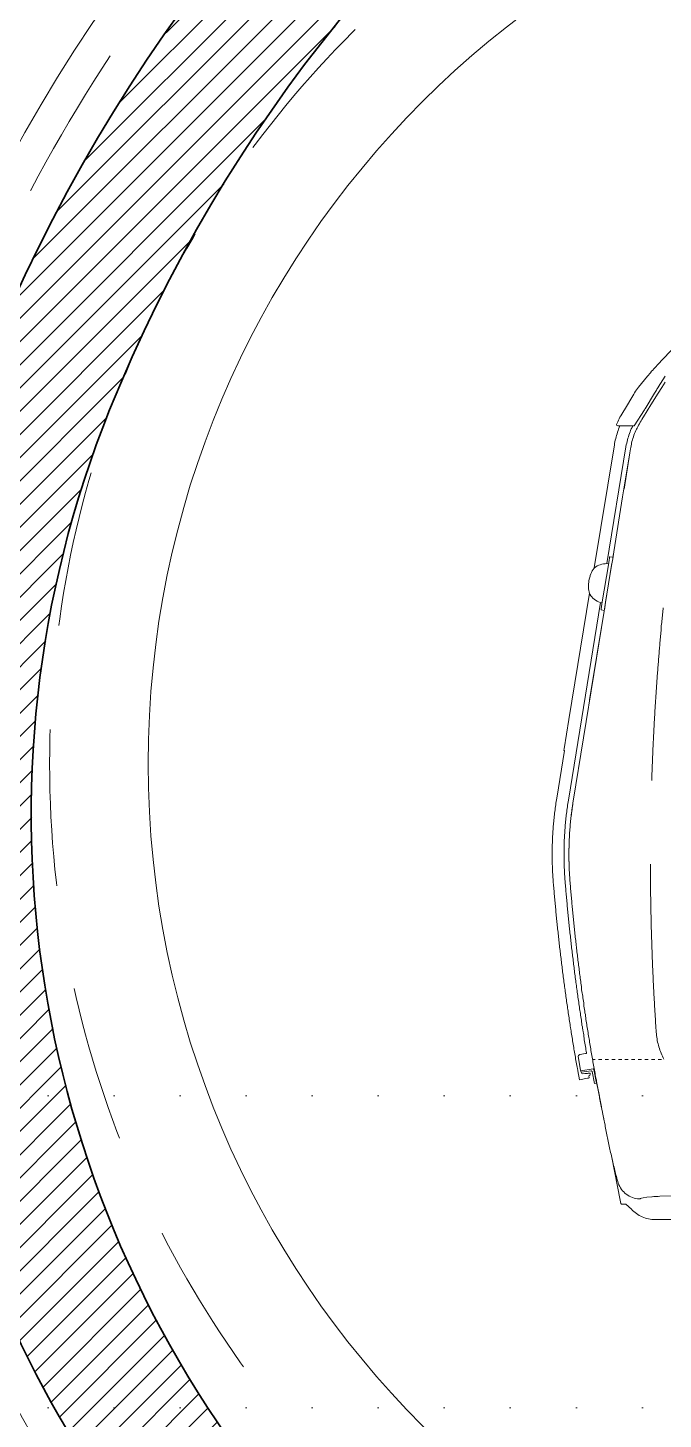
# Model space of a CAD drawing. Header units: centimetres. Extents: x 1976 to 8269, y 9888 to 14030.
# Drawn here: x 2693.9 to 2887.3, y 10836.6 to 11260.1 of the extents above; entities that cross this region are included whole.
import ezdxf

# ---------------------------------------------------------------- set-up
doc = ezdxf.new("R2010")
doc.units = ezdxf.units.CM
doc.header["$LTSCALE"] = 200
doc.linetypes.add('Dot 1mm', pattern=[0.1, 0, -0.1])
doc.linetypes.add('Overhead', pattern=[0.396875, 0.238125, -0.15875])
for name, color, linetype, lineweight in [('A-DETL', 90, 'Continuous', 9), ('A-DETL-THIN', 151, 'Continuous', 9), ('A-FLOR', 192, 'Continuous', 9), ('A-FLOR-LEVL', 51, 'Continuous', 9), ('A-FLOR-OVHD', 1, 'Overhead', 9), ('A-FLOR-PATT', 8, 'Continuous', 9), ('caf_arac_metro_on_gorunus_dwg', 8, 'Continuous', 9), ('PRT-MI-a_elev_far', 9, 'Continuous', 9)]:
    doc.layers.add(name, color=color, linetype=linetype, lineweight=lineweight)

# ---------------------------------------------------------------- blocks, each defined once
blk = doc.blocks.new('caf_arac_metro_on_gorunus_dwg_A$C70222889-1718696-B')
at = {"layer": 'PRT-MI-a_elev_far', "color": 18}
for p, q in [((2877.18, 11130.75), (2875.36, 11119.69)), ((2871.97, 11098.87), (2872.12, 11099.93)), ((2869.29, 11082.5), (2864.9, 11055.52)), ((2869.24, 10927.8), (2869.19, 10928.2))]:
    blk.add_line(p, q, dxfattribs=at)
at = {"layer": 'PRT-MI-a_elev_far', "color": 18, "flags": 128}
for points in [[(2887.84, 11152.17), (2886.88, 11150.61), (2885.77, 11148.89), (2883.54, 11145.3), (2881.32, 11141.71), (2881.07, 11141.31), (2880.81, 11140.86), (2880.56, 11140.45), (2880.31, 11140), (2880.06, 11139.54), (2879.8, 11139.09), (2879.55, 11138.63), (2879.35, 11138.18), (2879.2, 11137.93), (2878.99, 11137.47), (2878.79, 11137.02), (2878.59, 11136.56), (2878.39, 11136.06), (2878.24, 11135.6), (2878.09, 11135.1), (2877.93, 11134.64), (2877.78, 11134.14), (2877.68, 11133.63), (2877.63, 11133.38), (2877.53, 11132.87), (2877.43, 11132.37), (2877.33, 11131.96)], [(2883.79, 11030.97), (2883.79, 11031.17), (2883.79, 11031.67), (2883.85, 11032.18), (2883.85, 11032.68), (2883.85, 11033.19), (2883.9, 11033.7), (2883.9, 11034.2), (2883.9, 11034.71), (2883.95, 11035.21), (2883.95, 11035.72), (2884, 11036.22), (2884, 11036.73), (2884, 11037.23), (2884.05, 11037.74), (2884.05, 11038.24), (2884.1, 11038.75), (2884.1, 11039.25), (2884.1, 11039.76), (2884.15, 11040.26), (2884.15, 11040.77), (2884.2, 11041.27), (2884.2, 11041.78), (2884.25, 11042.28), (2884.25, 11042.79), (2884.3, 11043.29), (2884.3, 11043.8), (2884.35, 11044.31), (2884.35, 11044.81), (2884.4, 11045.32), (2884.4, 11045.82), (2884.45, 11046.33), (2884.45, 11046.83), (2884.5, 11047.34), (2884.5, 11047.84), (2884.55, 11048.35), (2884.55, 11048.85), (2884.6, 11049.36), (2884.6, 11049.86), (2884.65, 11050.37), (2884.7, 11050.87), (2884.7, 11051.38), (2884.75, 11051.88), (2884.75, 11052.39), (2884.81, 11052.89), (2884.86, 11053.35), (2884.86, 11053.85), (2884.91, 11054.36), (2884.91, 11054.86), (2884.96, 11055.37), (2885.01, 11055.87), (2885.01, 11056.38), (2885.06, 11056.89), (2885.11, 11057.39), (2885.11, 11057.9), (2885.16, 11058.4), (2885.21, 11058.91), (2885.21, 11059.41), (2885.26, 11059.92), (2885.31, 11060.42), (2885.36, 11060.93), (2885.36, 11061.43), (2885.41, 11061.94), (2885.46, 11062.44), (2885.46, 11062.95), (2885.51, 11063.45), (2885.56, 11063.96), (2885.61, 11064.46), (2885.61, 11064.97), (2885.66, 11065.47), (2885.71, 11065.98), (2885.77, 11066.48), (2885.82, 11066.99), (2885.82, 11067.5), (2885.87, 11068), (2885.92, 11068.51), (2885.97, 11069.01), (2886.02, 11069.52), (2886.02, 11070.02), (2886.07, 11070.53), (2886.12, 11071.03), (2886.17, 11071.54), (2886.22, 11071.99), (2886.27, 11072.5), (2886.27, 11073), (2886.32, 11073.51), (2886.37, 11074.01), (2886.42, 11074.52), (2886.47, 11075.02), (2886.52, 11075.53), (2886.57, 11076.03), (2886.62, 11076.54), (2886.67, 11077.04), (2886.72, 11077.55), (2886.72, 11078.05), (2886.78, 11078.56), (2886.83, 11079.07), (2886.88, 11079.57), (2886.93, 11080.08), (2886.98, 11080.58), (2887.03, 11081.09), (2887.08, 11081.59), (2887.13, 11082.1), (2887.18, 11082.6), (2887.23, 11083.11), (2887.28, 11083.56)], [(2882.53, 11154.04), (2879.8, 11150.66), (2879.5, 11150.25), (2879.2, 11149.85), (2878.89, 11149.44), (2878.59, 11148.99), (2878.34, 11148.59), (2878.34, 11148.54), (2875.46, 11143.84), (2875.26, 11143.53), (2874.35, 11141.92), (2874.09, 11141.51), (2873.89, 11141.06), (2873.64, 11140.6), (2873.44, 11140.15), (2873.24, 11139.69), (2873.08, 11139.34), (2873.18, 11138.99), (2873.24, 11138.99), (2873.44, 11138.89), (2878.41, 11138.89), (2881.57, 11143.79), (2881.57, 11143.89), (2881.72, 11144.09), (2881.77, 11144.14), (2884.65, 11148.89), (2884.7, 11148.94), (2884.75, 11149.04), (2884.86, 11149.14), (2884.91, 11149.24), (2884.96, 11149.39), (2885.06, 11149.5), (2885.11, 11149.6), (2885.16, 11149.7), (2885.26, 11149.8), (2885.31, 11149.95), (2885.36, 11150.05), (2885.46, 11150.15), (2885.51, 11150.25), (2885.56, 11150.35), (2885.66, 11150.45), (2885.71, 11150.61), (2885.77, 11150.71), (2887.84, 11154.04)], [(2894.25, 11163.49), (2891.27, 11163.09), (2890.82, 11162.93), (2890.67, 11162.78), (2889.45, 11161.52), (2885.46, 11157.38), (2885.11, 11157.02), (2884.75, 11156.62), (2884.45, 11156.27), (2884.1, 11155.86), (2883.74, 11155.51), (2883.44, 11155.1), (2883.09, 11154.75), (2882.78, 11154.35), (2882.53, 11154.04)], [(2874.09, 11138.89), (2873.89, 11138.43), (2873.69, 11137.93), (2873.54, 11137.47), (2873.39, 11137.02), (2873.24, 11136.51), (2873.08, 11136.01), (2872.93, 11135.55), (2872.83, 11135.05), (2872.68, 11134.54), (2872.58, 11134.09), (2872.48, 11133.58), (2872.43, 11133.13), (2866.31, 11095.69)], [(2878.03, 11138.89), (2877.83, 11138.43), (2877.58, 11137.98), (2877.38, 11137.52), (2877.23, 11137.07), (2877.02, 11136.56), (2876.87, 11136.11), (2876.72, 11135.6), (2876.57, 11135.15), (2876.42, 11134.64), (2876.27, 11134.14), (2876.17, 11133.68), (2876.06, 11133.18), (2875.96, 11132.67), (2875.96, 11132.52), (2870.16, 11097), (2870.66, 11096.95)], [(2869.6, 10926.13), (2869.55, 10926.43), (2869.45, 10926.94), (2869.34, 10927.39), (2869.24, 10927.9), (2869.14, 10928.4), (2869.04, 10928.91), (2868.94, 10929.41), (2868.84, 10929.87), (2868.79, 10930.17), (2868.74, 10930.43), (2868.64, 10930.93), (2868.54, 10931.38), (2868.44, 10931.89), (2868.33, 10932.4), (2868.23, 10932.9), (2868.13, 10933.41), (2868.03, 10933.86), (2867.93, 10934.37), (2867.88, 10934.87), (2867.78, 10935.38), (2867.68, 10935.88), (2867.58, 10936.39), (2867.48, 10936.84), (2867.37, 10937.35), (2867.27, 10937.85), (2867.17, 10938.36), (2867.12, 10938.86), (2867.02, 10939.32), (2866.92, 10939.82), (2866.82, 10940.33), (2866.72, 10940.83), (2866.62, 10941.34), (2866.57, 10941.84), (2866.47, 10942.3), (2866.36, 10942.8), (2866.26, 10943.31), (2866.21, 10943.81), (2866.11, 10944.32), (2866.01, 10944.82), (2865.91, 10945.33), (2865.86, 10945.78), (2865.76, 10946.29), (2865.66, 10946.79), (2865.61, 10947.3), (2865.51, 10947.81), (2865.4, 10948.31), (2865.3, 10948.82), (2865.25, 10949.27), (2865.15, 10949.78), (2865.05, 10950.28), (2865, 10950.79), (2864.9, 10951.29), (2864.85, 10951.8), (2864.75, 10952.3), (2864.65, 10952.76), (2864.6, 10953.26), (2864.49, 10953.77), (2864.44, 10954.27), (2864.34, 10954.78), (2864.24, 10955.28), (2864.19, 10955.79), (2864.09, 10956.29), (2864.04, 10956.75), (2863.94, 10957.25), (2863.89, 10957.76), (2863.79, 10958.26), (2863.74, 10958.77), (2863.64, 10959.27), (2863.59, 10959.78), (2863.48, 10960.28), (2863.43, 10960.79), (2863.33, 10961.24), (2863.28, 10961.75), (2863.18, 10962.25), (2863.13, 10962.76), (2863.08, 10963.27), (2862.98, 10963.77), (2862.93, 10964.28), (2862.83, 10964.78), (2862.78, 10965.29), (2862.73, 10965.79), (2862.63, 10966.25), (2862.57, 10966.75), (2862.47, 10967.26), (2862.42, 10967.76), (2862.37, 10968.27), (2862.27, 10968.77), (2862.22, 10969.28), (2862.17, 10969.78), (2862.07, 10970.29), (2862.02, 10970.79), (2861.97, 10971.3), (2861.92, 10971.75), (2861.82, 10972.26), (2861.77, 10972.76), (2861.72, 10973.27), (2861.67, 10973.77), (2861.56, 10974.28), (2861.51, 10974.78), (2861.46, 10975.29), (2861.41, 10975.8), (2861.31, 10976.3), (2861.26, 10976.81), (2861.21, 10977.31), (2861.16, 10977.82), (2861.11, 10978.27), (2861.01, 10978.78), (2860.96, 10979.28), (2860.91, 10979.79), (2860.86, 10980.29), (2860.81, 10980.8), (2860.76, 10981.3), (2860.71, 10981.81), (2860.65, 10982.31), (2860.55, 10982.82), (2860.5, 10983.32), (2860.45, 10983.83), (2860.4, 10984.33), (2860.35, 10984.84), (2860.3, 10985.34), (2860.25, 10985.85), (2860.2, 10986.35), (2860.15, 10986.81), (2860.1, 10987.31), (2860.05, 10987.82), (2860, 10988.32), (2859.95, 10988.83), (2859.9, 10989.34), (2859.85, 10989.84), (2859.8, 10990.35), (2859.75, 10990.85), (2859.69, 10991.36), (2859.64, 10991.86), (2859.59, 10992.37), (2859.54, 10992.87), (2859.49, 10993.38), (2859.44, 10993.88), (2859.44, 10994.39), (2859.39, 10994.89), (2859.34, 10995.4), (2859.29, 10995.9), (2859.24, 10996.41), (2859.19, 10996.91), (2859.14, 10997.42), (2859.09, 10997.92), (2859.09, 10998.38), (2859.04, 10998.88), (2858.99, 10999.39), (2858.94, 10999.89), (2858.89, 11000.4), (2858.89, 11000.5), (2858.89, 11001.01), (2858.84, 11001.51), (2858.79, 11002.02), (2858.79, 11002.52), (2858.73, 11003.03), (2858.68, 11003.53), (2858.68, 11004.04), (2858.68, 11004.54), (2858.63, 11005.05), (2858.63, 11005.55), (2858.63, 11006.06), (2858.58, 11006.56), (2858.58, 11007.07), (2858.58, 11007.57), (2858.58, 11008.08), (2858.58, 11008.58), (2858.58, 11009.09), (2858.58, 11009.6), (2858.58, 11010.1), (2858.63, 11010.61), (2858.63, 11011.11), (2858.63, 11011.62), (2858.63, 11012.12), (2858.68, 11012.63), (2858.68, 11013.13), (2858.73, 11013.64), (2858.73, 11014.14), (2858.79, 11014.65), (2858.79, 11015.15), (2858.84, 11015.66), (2858.89, 11016.16), (2858.94, 11016.67), (2858.99, 11017.17), (2858.99, 11017.68), (2859.04, 11018.18), (2859.09, 11018.69), (2859.14, 11019.19), (2859.19, 11019.65), (2859.29, 11020.15), (2859.34, 11020.66), (2859.39, 11021.17), (2859.44, 11021.67), (2859.54, 11022.18), (2859.59, 11022.68), (2859.64, 11023.19), (2859.75, 11023.69), (2859.8, 11024.2), (2859.9, 11024.7), (2869.29, 11082.5), (2869.4, 11083.16), (2869.75, 11085.23), (2871.57, 11096.45), (2871.92, 11098.42), (2872.22, 11100.54), (2874.95, 11117.36), (2877.18, 11130.75), (2877.33, 11131.96)], [(2870.15, 11097), (2869.65, 11096.95), (2869.14, 11096.9), (2868.64, 11096.8), (2868.13, 11096.65), (2867.68, 11096.5), (2867.22, 11096.29), (2866.77, 11096.04), (2866.36, 11095.74), (2866.26, 11095.64), (2865.96, 11095.23), (2865.71, 11094.78), (2865.51, 11094.32), (2865.3, 11093.87), (2865.1, 11093.41), (2865.05, 11093.21), (2864.85, 11092.56), (2864.7, 11091.8), (2864.65, 11091.29), (2864.6, 11090.79), (2864.6, 11090.33), (2864.6, 11089.83), (2864.6, 11089.32), (2864.7, 11088.82), (2864.75, 11088.36), (2864.9, 11087.86), (2864.95, 11087.65), (2865.25, 11087.2), (2865.56, 11086.85), (2865.91, 11086.49), (2866.31, 11086.14), (2866.72, 11085.89), (2867.17, 11085.58), (2867.58, 11085.38), (2868.08, 11085.18), (2868.54, 11085.03), (2868.69, 11085.03)], [(2871.06, 11099.02), (2871.06, 11099.07), (2870.96, 11098.97), (2870.96, 11098.92), (2870.91, 11098.62), (2870.81, 11098.01), (2870.61, 11096.65), (2868.74, 11085.33), (2868.54, 11083.97), (2868.38, 11083.21), (2868.38, 11083.01), (2868.44, 11082.91), (2869.34, 11082.75), (2869.4, 11082.96), (2869.5, 11083.66), (2869.75, 11085.18), (2871.57, 11096.5), (2871.82, 11097.96), (2871.92, 11098.57), (2871.97, 11098.87), (2871.97, 11098.92), (2871.06, 11099.07)], [(2854.9, 11025.56), (2857.27, 11040.06), (2857.17, 11040.06), (2857.07, 11040.16), (2857.12, 11040.57), (2858.58, 11049.51), (2864.85, 11088.01)], [(2868.23, 11085.13), (2858.43, 11025.01), (2858.33, 11024.5), (2858.28, 11023.99), (2858.18, 11023.49), (2858.13, 11022.98), (2858.08, 11022.48), (2857.98, 11021.97), (2857.93, 11021.47), (2857.88, 11020.96), (2857.78, 11020.46), (2857.72, 11020), (2857.67, 11019.5), (2857.62, 11018.99), (2857.57, 11018.49), (2857.52, 11017.98), (2857.47, 11017.48), (2857.42, 11016.97), (2857.42, 11016.47), (2857.37, 11015.96), (2857.32, 11015.46), (2857.32, 11014.95), (2857.27, 11014.45), (2857.22, 11013.94), (2857.22, 11013.44), (2857.17, 11012.93), (2857.17, 11012.42), (2857.17, 11011.92), (2857.12, 11011.41), (2857.12, 11010.91), (2857.12, 11010.4), (2857.12, 11009.9), (2857.12, 11009.39), (2857.12, 11008.89), (2857.12, 11008.38), (2857.12, 11007.88), (2857.12, 11007.37), (2857.12, 11006.87), (2857.12, 11006.36), (2857.12, 11005.86), (2857.12, 11005.35), (2857.17, 11004.85), (2857.17, 11004.34), (2857.22, 11003.84), (2857.22, 11003.33), (2857.27, 11002.83), (2857.27, 11002.32), (2857.32, 11001.81), (2857.37, 11001.31), (2857.37, 11000.8), (2857.42, 11000.3), (2857.42, 11000.15), (2857.47, 10999.64), (2857.52, 10999.14), (2857.57, 10998.63), (2857.62, 10998.13), (2857.62, 10997.62), (2857.67, 10997.12), (2857.72, 10996.66), (2857.78, 10996.16), (2857.83, 10995.65), (2857.88, 10995.15), (2857.93, 10994.64), (2857.98, 10994.14), (2858.03, 10993.63), (2858.03, 10993.12), (2858.08, 10992.62), (2858.13, 10992.11), (2858.18, 10991.61), (2858.23, 10991.1), (2858.28, 10990.6), (2858.33, 10990.09), (2858.38, 10989.59), (2858.43, 10989.08), (2858.48, 10988.58), (2858.53, 10988.07), (2858.58, 10987.57), (2858.63, 10987.06), (2858.68, 10986.56), (2858.73, 10986.05), (2858.79, 10985.6), (2858.84, 10985.09), (2858.89, 10984.59), (2858.99, 10984.08), (2859.04, 10983.58), (2859.09, 10983.07), (2859.14, 10982.57), (2859.19, 10982.06), (2859.24, 10981.55), (2859.29, 10981.05), (2859.34, 10980.54), (2859.39, 10980.04), (2859.49, 10979.53), (2859.54, 10979.03), (2859.59, 10978.52), (2859.64, 10978.02), (2859.69, 10977.56), (2859.75, 10977.06), (2859.85, 10976.55), (2859.9, 10976.05), (2859.95, 10975.54), (2860, 10975.04), (2860.05, 10974.53), (2860.15, 10974.03), (2860.2, 10973.52), (2860.25, 10973.02), (2860.3, 10972.51), (2860.4, 10972.01), (2860.45, 10971.5), (2860.5, 10971.05), (2860.6, 10970.54), (2860.65, 10970.04), (2860.71, 10969.53), (2860.81, 10969.03), (2860.86, 10968.52), (2860.91, 10968.01), (2861.01, 10967.51), (2861.06, 10967), (2861.11, 10966.5), (2861.21, 10965.99), (2861.26, 10965.54), (2861.31, 10965.03), (2861.41, 10964.53), (2861.46, 10964.02), (2861.56, 10963.52), (2861.61, 10963.01), (2861.67, 10962.51), (2861.77, 10962), (2861.82, 10961.5), (2861.92, 10960.99), (2861.97, 10960.54), (2862.07, 10960.03), (2862.12, 10959.53), (2862.22, 10959.02), (2862.27, 10958.52), (2862.37, 10958.01), (2862.42, 10957.51), (2862.52, 10957), (2862.57, 10956.5), (2862.68, 10956.04), (2862.73, 10955.54), (2862.83, 10955.03), (2862.88, 10954.52), (2862.98, 10954.02), (2863.08, 10953.51), (2863.13, 10953.01), (2863.23, 10952.5), (2863.28, 10952.05), (2863.38, 10951.54), (2863.48, 10951.04), (2863.53, 10950.53), (2863.64, 10950.03), (2863.69, 10949.52), (2863.79, 10949.02), (2863.89, 10948.56), (2863.94, 10948.06), (2863.99, 10947.91), (2863.64, 10947.86), (2861.87, 10947.55), (2861.46, 10947.25), (2861.41, 10946.95), (2862.12, 10942.8), (2862.27, 10942.15), (2865.35, 10942.65), (2865.66, 10942.4), (2866.36, 10938.76), (2866.97, 10938.86), (2866.16, 10943.01), (2865.96, 10943.21), (2862.18, 10942.56)], [(2861.77, 10939.87), (2861.26, 10942.65), (2861.26, 10942.75), (2861.16, 10943.26), (2861.06, 10943.76), (2860.96, 10944.27), (2860.91, 10944.77), (2860.81, 10945.28), (2860.71, 10945.73), (2860.6, 10946.24), (2860.55, 10946.74), (2860.45, 10947.25), (2860.35, 10947.75), (2860.3, 10948.26), (2860.2, 10948.77), (2860.1, 10949.22), (2860.05, 10949.73), (2859.95, 10950.23), (2859.9, 10950.74), (2859.8, 10951.24), (2859.69, 10951.75), (2859.64, 10952.25), (2859.54, 10952.76), (2859.49, 10953.21), (2859.39, 10953.72), (2859.29, 10954.22), (2859.24, 10954.73), (2859.14, 10955.23), (2859.09, 10955.74), (2858.99, 10956.24), (2858.94, 10956.75), (2858.84, 10957.2), (2858.79, 10957.71), (2858.68, 10958.21), (2858.63, 10958.72), (2858.53, 10959.22), (2858.48, 10959.73), (2858.38, 10960.23), (2858.33, 10960.74), (2858.23, 10961.24), (2858.18, 10961.7), (2858.13, 10962.2), (2858.03, 10962.71), (2857.98, 10963.21), (2857.88, 10963.72), (2857.83, 10964.23), (2857.78, 10964.73), (2857.67, 10965.24), (2857.62, 10965.74), (2857.52, 10966.25), (2857.47, 10966.7), (2857.42, 10967.21), (2857.32, 10967.71), (2857.27, 10968.22), (2857.22, 10968.72), (2857.12, 10969.23), (2857.07, 10969.73), (2857.02, 10970.24), (2856.92, 10970.74), (2856.87, 10971.25), (2856.82, 10971.75), (2856.76, 10972.26), (2856.66, 10972.71), (2856.61, 10973.22), (2856.56, 10973.72), (2856.51, 10974.23), (2856.41, 10974.73), (2856.36, 10975.24), (2856.31, 10975.74), (2856.26, 10976.25), (2856.21, 10976.76), (2856.11, 10977.26), (2856.06, 10977.77), (2856.01, 10978.27), (2855.96, 10978.78), (2855.91, 10979.23), (2855.86, 10979.74), (2855.75, 10980.24), (2855.7, 10980.75), (2855.65, 10981.25), (2855.6, 10981.76), (2855.55, 10982.26), (2855.5, 10982.77), (2855.45, 10983.27), (2855.4, 10983.78), (2855.35, 10984.28), (2855.3, 10984.79), (2855.25, 10985.29), (2855.15, 10985.8), (2855.1, 10986.3), (2855.05, 10986.81), (2855, 10987.31), (2854.95, 10987.82), (2854.9, 10988.27), (2854.84, 10988.78), (2854.79, 10989.28), (2854.74, 10989.79), (2854.69, 10990.3), (2854.64, 10990.8), (2854.59, 10991.31), (2854.59, 10991.81), (2854.54, 10992.32), (2854.49, 10992.82), (2854.44, 10993.33), (2854.39, 10993.83), (2854.34, 10994.34), (2854.29, 10994.84), (2854.24, 10995.35), (2854.19, 10995.85), (2854.14, 10996.36), (2854.14, 10996.86), (2854.09, 10997.37), (2854.04, 10997.87), (2853.99, 10998.38), (2853.94, 10998.88), (2853.88, 10999.39), (2853.83, 10999.84), (2853.83, 10999.89), (2853.83, 11000.4), (2853.78, 11000.91), (2853.73, 11001.41), (2853.73, 11001.92), (2853.68, 11002.42), (2853.63, 11002.93), (2853.63, 11003.43), (2853.63, 11003.94), (2853.58, 11004.44), (2853.58, 11004.95), (2853.53, 11005.45), (2853.53, 11005.96), (2853.53, 11006.46), (2853.53, 11006.97), (2853.53, 11007.47), (2853.53, 11007.98), (2853.53, 11008.48), (2853.53, 11008.99), (2853.53, 11009.49), (2853.53, 11010), (2853.53, 11010.5), (2853.53, 11011.01), (2853.53, 11011.52), (2853.58, 11012.02), (2853.58, 11012.48), (2853.58, 11012.98), (2853.63, 11013.49), (2853.63, 11013.99), (2853.68, 11014.5), (2853.73, 11015), (2853.73, 11015.51), (2853.78, 11016.01), (2853.83, 11016.52), (2853.83, 11017.02), (2853.88, 11017.53), (2853.94, 11018.03), (2853.99, 11018.54), (2854.04, 11019.04), (2854.09, 11019.55), (2854.14, 11020.05), (2854.19, 11020.56), (2854.24, 11021.06), (2854.34, 11021.57), (2854.39, 11022.07), (2854.44, 11022.58), (2854.49, 11023.09), (2854.59, 11023.59), (2854.64, 11024.05), (2854.74, 11024.55), (2854.79, 11025.06), (2854.9, 11025.56), (2854.79, 11025.06), (2854.74, 11024.55), (2854.64, 11024.05), (2854.59, 11023.59), (2854.49, 11023.09), (2854.44, 11022.58), (2854.39, 11022.07), (2854.34, 11021.57), (2854.24, 11021.06), (2854.19, 11020.56), (2854.14, 11020.05), (2854.09, 11019.55), (2854.04, 11019.04), (2853.99, 11018.54), (2853.94, 11018.03), (2853.88, 11017.53), (2853.83, 11017.02), (2853.83, 11016.52), (2853.78, 11016.01), (2853.73, 11015.51), (2853.73, 11015), (2853.68, 11014.5), (2853.63, 11013.99), (2853.63, 11013.49), (2853.58, 11012.98), (2853.58, 11012.48), (2853.58, 11012.02), (2853.53, 11011.52), (2853.53, 11011.01), (2853.53, 11010.5), (2853.53, 11010), (2853.53, 11009.49), (2853.53, 11008.99), (2853.53, 11008.48), (2853.53, 11007.98), (2853.53, 11007.47), (2853.53, 11006.97), (2853.53, 11006.46), (2853.53, 11005.96), (2853.53, 11005.45), (2853.58, 11004.95), (2853.58, 11004.44), (2853.63, 11003.94), (2853.63, 11003.43), (2853.63, 11002.93), (2853.68, 11002.42), (2853.73, 11001.92), (2853.73, 11001.41), (2853.78, 11000.91), (2853.83, 11000.4), (2853.83, 10999.89), (2853.83, 10999.84), (2853.88, 10999.39), (2853.94, 10998.88), (2853.99, 10998.38), (2854.04, 10997.87), (2854.09, 10997.37), (2854.14, 10996.86), (2854.14, 10996.36), (2854.19, 10995.85), (2854.24, 10995.35), (2854.29, 10994.84), (2854.34, 10994.34), (2854.39, 10993.83), (2854.44, 10993.33), (2854.49, 10992.82), (2854.54, 10992.32), (2854.59, 10991.81), (2854.59, 10991.31), (2854.64, 10990.8), (2854.69, 10990.3), (2854.74, 10989.79), (2854.79, 10989.28), (2854.84, 10988.78), (2854.9, 10988.27), (2854.95, 10987.82), (2855, 10987.31), (2855.05, 10986.81), (2855.1, 10986.3), (2855.15, 10985.8), (2855.25, 10985.29), (2855.3, 10984.79), (2855.35, 10984.28), (2855.4, 10983.78), (2855.45, 10983.27), (2855.5, 10982.77), (2855.55, 10982.26), (2855.6, 10981.76), (2855.65, 10981.25), (2855.7, 10980.75), (2855.75, 10980.24), (2855.86, 10979.74), (2855.91, 10979.23), (2855.96, 10978.78), (2856.01, 10978.27), (2856.06, 10977.77), (2856.11, 10977.26), (2856.21, 10976.76), (2856.26, 10976.25), (2856.31, 10975.74), (2856.36, 10975.24), (2856.41, 10974.73), (2856.51, 10974.23), (2856.56, 10973.72), (2856.61, 10973.22), (2856.66, 10972.71), (2856.76, 10972.26), (2856.82, 10971.75), (2856.87, 10971.25), (2856.92, 10970.74), (2857.02, 10970.24), (2857.07, 10969.73), (2857.12, 10969.23), (2857.22, 10968.72), (2857.27, 10968.22), (2857.32, 10967.71), (2857.42, 10967.21), (2857.47, 10966.7), (2857.52, 10966.25), (2857.62, 10965.74), (2857.67, 10965.24), (2857.78, 10964.73), (2857.83, 10964.23), (2857.88, 10963.72), (2857.98, 10963.21), (2858.03, 10962.71), (2858.13, 10962.2), (2858.18, 10961.7), (2858.23, 10961.24), (2858.33, 10960.74), (2858.38, 10960.23), (2858.48, 10959.73), (2858.53, 10959.22), (2858.63, 10958.72), (2858.68, 10958.21), (2858.79, 10957.71), (2858.84, 10957.2), (2858.94, 10956.75), (2858.99, 10956.24), (2859.09, 10955.74), (2859.14, 10955.23), (2859.24, 10954.73), (2859.29, 10954.22), (2859.39, 10953.72), (2859.49, 10953.21), (2859.54, 10952.76), (2859.64, 10952.25), (2859.69, 10951.75), (2859.8, 10951.24), (2859.9, 10950.74), (2859.95, 10950.23), (2860.05, 10949.73), (2860.1, 10949.22), (2860.2, 10948.77), (2860.3, 10948.26), (2860.35, 10947.75), (2860.45, 10947.25), (2860.55, 10946.74), (2860.6, 10946.24), (2860.71, 10945.73), (2860.81, 10945.28), (2860.91, 10944.77), (2860.96, 10944.27), (2861.06, 10943.76), (2861.16, 10943.26), (2861.26, 10942.75), (2861.26, 10942.65)], [(2859.69, 11023.54), (2859.64, 11023.03), (2859.59, 11022.53), (2859.49, 11022.02), (2859.44, 11021.52), (2859.39, 11021.01), (2859.29, 11020.51), (2859.24, 11020)], [(2858.63, 11012.22), (2858.63, 11011.72), (2858.63, 11011.21), (2858.63, 11010.71), (2858.58, 11010.2), (2858.58, 11009.7), (2858.58, 11009.19), (2858.58, 11008.69), (2858.58, 11008.18), (2858.58, 11007.68), (2858.58, 11007.17), (2858.58, 11006.67), (2858.63, 11006.16), (2858.63, 11005.65), (2858.63, 11005.15), (2858.63, 11004.64), (2858.68, 11004.39)], [(2883.39, 11005.5), (2883.39, 11005), (2883.39, 11004.49), (2883.39, 11003.99), (2883.39, 11003.48), (2883.39, 11002.98), (2883.39, 11002.47), (2883.39, 11001.97), (2883.39, 11001.46), (2883.39, 11000.96), (2883.39, 11000.45), (2883.44, 10999.95), (2883.44, 10999.44), (2883.44, 10998.93), (2883.44, 10998.43), (2883.44, 10997.92), (2883.44, 10997.42), (2883.44, 10996.91), (2883.44, 10996.41), (2883.44, 10995.9), (2883.49, 10995.4), (2883.49, 10994.89), (2883.49, 10994.39), (2883.49, 10993.88), (2883.49, 10993.38), (2883.49, 10992.87), (2883.54, 10992.37), (2883.54, 10991.86), (2883.54, 10991.36), (2883.54, 10990.85), (2883.54, 10990.35), (2883.59, 10989.84), (2883.59, 10989.34), (2883.59, 10988.83), (2883.59, 10988.32), (2883.59, 10987.82), (2883.64, 10987.31), (2883.64, 10986.81), (2883.64, 10986.3), (2883.64, 10985.8), (2883.69, 10985.29), (2883.69, 10984.79), (2883.69, 10984.28), (2883.74, 10983.78), (2883.74, 10983.27), (2883.74, 10982.77), (2883.79, 10982.26), (2883.79, 10981.76), (2883.79, 10981.25), (2883.79, 10980.75), (2883.85, 10980.24), (2883.85, 10979.74), (2883.9, 10979.23), (2883.9, 10978.73), (2883.9, 10978.22), (2883.95, 10977.72), (2883.95, 10977.21), (2883.95, 10976.7), (2884, 10976.2), (2884, 10975.69), (2884.05, 10975.19), (2884.05, 10974.68), (2884.05, 10974.18), (2884.1, 10973.67), (2884.1, 10973.17), (2884.15, 10972.66), (2884.15, 10972.16), (2884.2, 10971.65), (2884.2, 10971.15), (2884.2, 10970.64), (2884.25, 10970.14), (2884.25, 10969.63), (2884.3, 10969.13), (2884.3, 10968.62), (2884.35, 10968.12), (2884.35, 10967.61), (2884.4, 10967.11), (2884.4, 10966.6), (2884.45, 10966.09), (2884.45, 10965.59), (2884.5, 10965.08), (2884.55, 10964.58), (2884.55, 10964.07), (2884.6, 10963.57), (2884.6, 10963.06), (2884.65, 10962.56), (2884.65, 10962.05), (2884.7, 10961.55), (2884.7, 10961.04), (2884.75, 10960.54), (2884.81, 10960.03), (2884.81, 10959.53), (2884.86, 10959.02), (2884.91, 10958.52), (2884.91, 10958.01), (2884.96, 10957.51), (2884.96, 10957), (2885.01, 10956.5), (2885.06, 10955.99), (2885.06, 10955.48), (2885.11, 10955.03), (2885.16, 10954.52), (2885.16, 10954.37), (2885.21, 10953.87), (2885.26, 10953.36), (2885.31, 10952.86), (2885.41, 10952.35), (2885.46, 10951.85), (2885.56, 10951.34), (2885.71, 10950.84), (2885.82, 10950.38), (2885.97, 10949.88), (2886.12, 10949.42), (2886.27, 10948.92), (2886.47, 10948.46), (2886.62, 10948.01), (2886.83, 10947.5), (2887.08, 10947.05), (2887.28, 10946.59), (2887.53, 10946.14)], [(2864.55, 10941.84), (2864.49, 10941.84), (2864.95, 10941.84), (2865.05, 10941.74), (2865.1, 10941.44), (2864.95, 10941.29), (2864.95, 10941.14), (2864.7, 10941.09), (2864.74, 10940.43), (2864.55, 10940.38), (2864.29, 10940.33), (2861.77, 10939.87), (2861.26, 10942.65)], [(2862.27, 10942.15), (2862.52, 10941.74), (2862.78, 10941.69), (2863.48, 10941.74), (2863.64, 10941.74), (2864.27, 10941.79), (2864.49, 10941.84)], [(2866.87, 10940.13), (2866.97, 10939.67), (2867.02, 10939.17), (2867.12, 10938.66), (2867.22, 10938.16), (2867.32, 10937.65), (2867.42, 10937.2), (2867.53, 10936.69), (2867.63, 10936.18), (2867.68, 10935.68), (2867.78, 10935.17), (2867.88, 10934.67), (2867.98, 10934.21), (2868.08, 10933.71), (2868.18, 10933.2), (2868.28, 10932.7), (2868.38, 10932.19), (2868.49, 10931.74), (2868.54, 10931.38), (2868.59, 10931.18)], [(2889.71, 10904.56), (2886.22, 10904.41)], [(2872.88, 10910.92), (2872.78, 10911.33), (2872.68, 10911.83), (2872.53, 10912.29), (2872.43, 10912.79), (2872.33, 10913.3), (2872.17, 10913.8), (2872.07, 10914.26), (2871.97, 10914.76), (2871.82, 10915.27), (2871.72, 10915.72), (2871.62, 10916.23), (2871.52, 10916.73), (2871.42, 10917.24), (2871.26, 10917.74), (2871.16, 10918.2), (2871.06, 10918.7), (2870.96, 10919.21), (2870.86, 10919.71), (2870.76, 10920.17), (2870.66, 10920.67), (2870.56, 10921.18), (2870.46, 10921.68), (2870.36, 10922.19), (2870.25, 10922.64), (2870.15, 10923.15), (2870.05, 10923.65), (2869.95, 10924.16), (2869.85, 10924.67), (2869.75, 10925.12), (2869.65, 10925.63), (2869.6, 10926.13), (2869.65, 10925.63), (2869.75, 10925.12), (2869.85, 10924.67), (2869.95, 10924.16), (2870.05, 10923.65), (2870.15, 10923.15), (2870.25, 10922.64), (2870.36, 10922.19), (2870.46, 10921.68), (2870.56, 10921.18), (2870.66, 10920.67), (2870.76, 10920.17), (2870.86, 10919.71), (2870.96, 10919.21), (2871.06, 10918.7), (2871.16, 10918.2), (2871.26, 10917.74), (2871.42, 10917.24), (2871.52, 10916.73), (2871.62, 10916.23), (2871.72, 10915.77), (2871.82, 10915.27), (2871.97, 10914.76), (2872.07, 10914.26), (2872.17, 10913.8), (2872.33, 10913.3), (2872.43, 10912.79), (2872.53, 10912.29), (2872.68, 10911.83), (2872.78, 10911.33), (2872.88, 10910.92), (2873.03, 10910.42), (2873.13, 10909.91), (2873.29, 10909.46), (2873.44, 10908.95), (2873.59, 10908.5), (2873.59, 10908.45), (2873.79, 10907.94), (2874.04, 10907.44), (2874.3, 10906.98), (2874.6, 10906.53), (2874.9, 10906.12), (2875.26, 10905.72), (2875.66, 10905.37), (2876.06, 10905.01), (2876.52, 10904.71), (2876.97, 10904.46), (2877.48, 10904.2), (2877.93, 10904), (2878.49, 10903.85), (2878.99, 10903.75), (2879.5, 10903.65), (2880.06, 10903.65), (2880.31, 10903.65)], [(2871.62, 10916.18), (2874.2, 10903.19), (2874.35, 10902.18), (2874.55, 10902.03), (2874.35, 10902.18)], [(2874.55, 10902.03), (2875.96, 10902.03), (2877.63, 10900.46), (2877.98, 10900.11), (2878.39, 10899.76), (2878.74, 10899.45), (2879.15, 10899.15), (2879.6, 10898.85), (2880.01, 10898.6), (2880.46, 10898.39), (2880.91, 10898.14), (2881.37, 10897.99), (2881.87, 10897.79), (2882.33, 10897.64), (2882.83, 10897.53), (2883.34, 10897.43), (2883.85, 10897.38), (2884.35, 10897.33), (2884.86, 10897.33), (2884.96, 10897.33), (2923.71, 10897.33)], [(2886.22, 10904.41), (2885.71, 10904.35), (2885.21, 10904.3), (2884.96, 10904.3), (2884.45, 10904.3), (2883.95, 10904.25), (2883.79, 10904.25), (2882.28, 10904.1), (2881.17, 10903.95), (2880.66, 10903.85), (2880.41, 10903.75), (2880.31, 10903.65)]]:
    blk.add_lwpolyline(points, dxfattribs=at)
for points in [[(2866.57, 10946.09), (2865.8, 10946.09)], [(2868.59, 10946.09), (2867.58, 10946.09)], [(2870.61, 10946.09), (2869.6, 10946.09)], [(2872.63, 10946.09), (2871.62, 10946.09)], [(2874.65, 10946.09), (2873.64, 10946.09)], [(2876.67, 10946.09), (2875.66, 10946.09)], [(2878.69, 10946.09), (2877.68, 10946.09)], [(2880.71, 10946.09), (2879.7, 10946.09)], [(2882.73, 10946.09), (2881.72, 10946.09)], [(2884.75, 10946.09), (2883.74, 10946.09)], [(2886.78, 10946.09), (2885.77, 10946.09)]]:
    blk.add_lwpolyline(points, close=True, dxfattribs=at)
blk = doc.blocks.new('caf_arac_metro_on_gorunus_dwg-1718695-B')
blk.add_blockref('caf_arac_metro_on_gorunus_dwg_A$C70222889-1718696-B', (0, 0))
blk = doc.blocks.new('p1 tüneli2 - p1 tüneli-1427850-B')
at = {"layer": 'A-FLOR-PATT'}
h = blk.add_hatch(dxfattribs=at)
h.set_pattern_fill('FP_1', color=256, style=0, pattern_type=2)
h.set_pattern_definition([(45, (4932.762, 11977.5), (-3.535534, 3.535534), [])])
h.paths.add_polyline_path([(3145.53, 10634.8), (3176.66, 10635.38), (3207.75, 10637.11), (3238.76, 10639.99), (3269.63, 10644.02), (3300.34, 10649.19), (3330.83, 10655.5), (3361.07, 10662.93), (3381.78, 10669.08), (3402.1, 10676.43), (3421.96, 10684.95), (3441.29, 10694.62), (3460.01, 10705.41), (3478.08, 10717.26), (3496.92, 10731.41), (3511.99, 10744.03), (3527.71, 10758.86), (3542.54, 10774.57), (3556.43, 10791.13), (3569.32, 10808.47), (3581.19, 10826.53), (3591.98, 10845.25), (3601.65, 10864.57), (3610.18, 10884.43), (3617.54, 10904.75), (3623.7, 10925.46), (3628.65, 10946.5), (3632.42, 10968.36), (3634.8, 10989.25), (3636, 11010.83), (3635.94, 11032.44), (3634.61, 11054.01), (3632.03, 11075.46), (3628.2, 11096.73), (3623.13, 11117.74), (3616.85, 11138.41), (3609.37, 11158.69), (3599.57, 11181.41), (3588.65, 11203.62), (3576.64, 11225.27), (3563.58, 11246.29), (3549.49, 11266.64), (3534.42, 11286.27), (3518.39, 11305.13), (3501.45, 11323.17), (3483.63, 11340.36), (3464.99, 11356.64), (3445.56, 11371.98), (3425.4, 11386.33), (3404.56, 11399.67), (3383.08, 11411.97), (3361.01, 11423.19), (3338.42, 11433.3), (3315.36, 11442.28), (3291.88, 11450.1), (3268.04, 11456.76), (3243.9, 11462.23), (3219.52, 11466.5), (3194.96, 11469.55), (3170.27, 11471.39), (3145.53, 11472), (3120.79, 11471.39), (3096.11, 11469.55), (3071.54, 11466.5), (3047.16, 11462.23), (3023.02, 11456.76), (2999.19, 11450.1), (2975.71, 11442.28), (2952.64, 11433.3), (2930.05, 11423.19), (2907.99, 11411.97), (2886.51, 11399.67), (2865.66, 11386.33), (2845.5, 11371.98), (2826.07, 11356.64), (2807.43, 11340.36), (2789.61, 11323.17), (2772.67, 11305.13), (2756.64, 11286.27), (2741.57, 11266.64), (2727.48, 11246.29), (2714.42, 11225.27), (2702.42, 11203.62), (2691.5, 11181.41), (2681.69, 11158.69), (2674.21, 11138.41), (2667.93, 11117.74), (2662.86, 11096.73), (2659.03, 11075.46), (2656.45, 11054.01), (2655.12, 11032.44), (2655.06, 11010.83), (2656.26, 10989.25), (2658.71, 10967.78), (2662.42, 10946.5), (2667.36, 10925.46), (2673.52, 10904.75), (2680.88, 10884.43), (2689.41, 10864.57), (2699.09, 10845.25), (2709.88, 10826.53), (2721.74, 10808.47), (2734.64, 10791.13), (2748.52, 10774.57), (2763.35, 10758.86), (2779.08, 10744.03), (2795.64, 10730.15), (2812.98, 10717.26), (2831.05, 10705.41), (2849.78, 10694.62), (2869.1, 10684.95), (2888.96, 10676.43), (2909.28, 10669.08), (2929.99, 10662.93), (2960.23, 10655.5), (2990.72, 10649.19), (3021.43, 10644.02), (3052.31, 10639.99), (3083.31, 10637.11), (3114.4, 10635.38)], flags=0)
h.paths.add_polyline_path([(3149.91, 10674.81), (3119.63, 10675.22), (3089.39, 10676.77), (3059.23, 10679.47), (3029.19, 10683.31), (2999.33, 10688.28), (2969.67, 10694.37), (2940.26, 10701.59), (2921.13, 10707.29), (2902.38, 10714.14), (2888.37, 10720.24), (2844.97, 10720.24), (2830.71, 10730.78), (2816.38, 10742.68), (2804, 10754.07), (2791.62, 10766.76), (2779.4, 10780.78), (2768.99, 10794.04), (2758.81, 10808.55), (2772.28, 10808.35), (2761.39, 10821.93), (2749.87, 10838.22), (2739.35, 10855.19), (2729.87, 10872.76), (2721.48, 10890.87), (2714.19, 10909.45), (2708.04, 10928.44), (2703.06, 10947.77), (2699.24, 10967.36), (2696.63, 10987.15), (2695.21, 11007.06), (2695, 11027.02), (2695.99, 11046.96), (2698.19, 11066.8), (2701.59, 11086.47), (2706.16, 11105.9), (2711.91, 11125.02), (2718.8, 11143.75), (2728.24, 11165.56), (2738.79, 11186.85), (2750.42, 11207.56), (2763.11, 11227.65), (2776.82, 11247.05), (2791.52, 11265.73), (2807.16, 11283.61), (2823.7, 11300.67), (2841.1, 11316.85), (2859.31, 11332.11), (2878.29, 11346.41), (2897.98, 11359.71), (2918.33, 11371.97), (2939.29, 11383.17), (2960.79, 11393.27), (2982.79, 11402.25), (3005.22, 11410.08), (3028.03, 11416.74), (3051.15, 11422.21), (3074.53, 11426.49), (3098.09, 11429.55), (3121.78, 11431.39), (3145.53, 11432), (3169.28, 11431.39), (3192.97, 11429.55), (3216.54, 11426.49), (3239.91, 11422.21), (3263.03, 11416.74), (3285.84, 11410.08), (3308.27, 11402.25), (3330.27, 11393.27), (3351.78, 11383.17), (3372.73, 11371.97), (3393.08, 11359.71), (3412.77, 11346.41), (3431.75, 11332.11), (3449.96, 11316.85), (3467.36, 11300.67), (3483.9, 11283.61), (3500.9, 11264), (3514.24, 11247.05), (3527.95, 11227.65), (3540.64, 11207.56), (3552.28, 11186.85), (3562.83, 11165.56), (3572.26, 11143.75), (3578.96, 11125.6), (3584.58, 11107.09), (3589.1, 11088.29), (3592.51, 11069.25), (3594.81, 11050.04), (3595.97, 11030.74), (3596, 11011.39), (3594.9, 10992.08), (3592.67, 10972.87), (3589.31, 10953.82), (3584.85, 10935), (3166.55, 10935), (3166.55, 10915), (3240.53, 10915), (3240.53, 10792.09), (3249.53, 10792.09), (3249.53, 10720.24), (3240.53, 10720.24), (3240.53, 10680.46), (3210.4, 10677.44), (3180.18, 10675.55)], flags=0)
h.paths.add_polyline_path([(3270.53, 10684.63), (3270.53, 10915), (3556.94, 10915), (3556.94, 10864.56), (3547.32, 10847.83), (3536.75, 10831.68), (3525.24, 10816.18), (3512.85, 10801.38), (3499.61, 10787.33), (3485.58, 10774.08), (3470.8, 10761.67), (3455.31, 10750.15), (3439.18, 10739.55), (3422.45, 10729.91), (3405.19, 10721.27), (3387.46, 10713.65), (3369.31, 10707.08), (3350.81, 10701.59), (3324.25, 10695.02), (3297.48, 10689.36)], flags=0)
at = {"layer": 'A-FLOR', "lineweight": 35}
for centre, radius, start, end in [((3145.53, 10972), 500, 21.9237, 158.0763), ((3145.53, 10972), 460, 21.9237, 158.0763), ((3024.93, 11020.54), 370, 158.0763, 255.132), ((3024.93, 11020.54), 330, 158.0763, 220.0254)]:
    blk.add_arc(centre, radius, start, end, dxfattribs=at)

msp = doc.modelspace()

# ---------------------------------------------------------------- linework, layer by layer
at = {"layer": 'A-DETL'}
for centre, radius, start, end in [((3145.53, 10972), 520, 21.9237, 158.0763), ((3024.93, 11020.54), 390, 158.0763, 255.132)]:
    msp.add_arc(centre, radius, start, end, dxfattribs=at)
at = {"layer": 'A-DETL-THIN'}
msp.add_circle((3015.53, 11036.09), 285, dxfattribs=at)
at = {"layer": 'A-FLOR-LEVL', "linetype": 'Dot 1mm'}
for p, q in [((1976.45, 10935), (8269.32, 10935)), ((1976.45, 10840), (8269.32, 10840))]:
    msp.add_line(p, q, dxfattribs=at)
at = {"layer": 'A-FLOR-OVHD'}
msp.add_circle((3015.53, 11036.09), 315, dxfattribs=at)
for centre, radius, start, end in [((3145.53, 10972), 510, 21.9237, 158.0763), ((3024.93, 11020.54), 380, 158.0763, 255.132)]:
    msp.add_arc(centre, radius, start, end, dxfattribs=at)

# ---------------------------------------------------------------- block references
at = {"layer": 'A-FLOR'}
msp.add_blockref('p1 tüneli2 - p1 tüneli-1427850-B', (0, 0), dxfattribs=at)
at = {"layer": 'caf_arac_metro_on_gorunus_dwg', "color": 18}
msp.add_blockref('caf_arac_metro_on_gorunus_dwg-1718695-B', (0, 0), dxfattribs=at)

doc.saveas('drawing.dxf')
